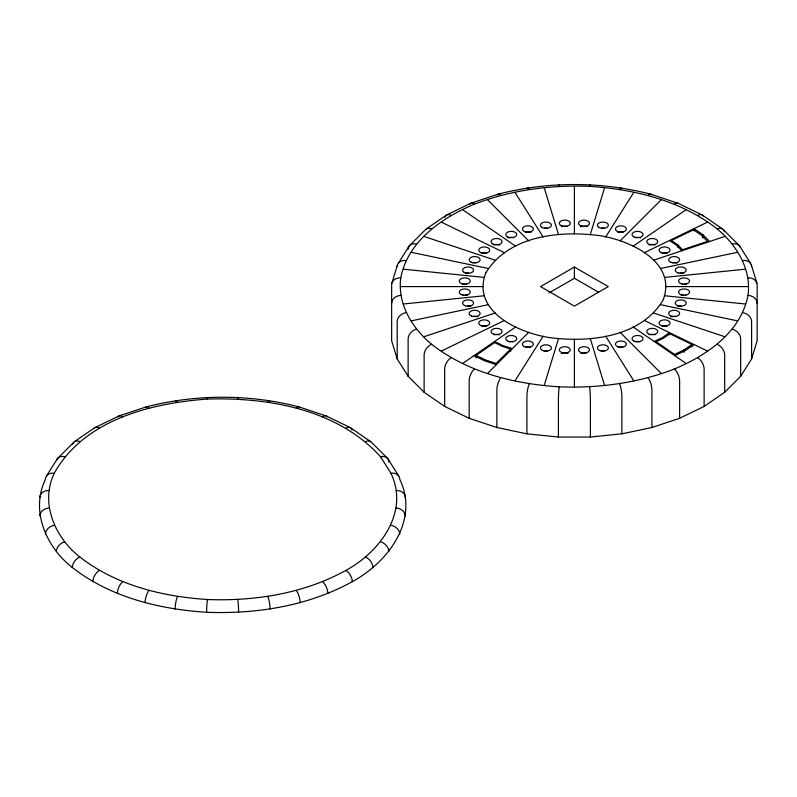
<?xml version="1.0" encoding="UTF-8"?>
<svg xmlns="http://www.w3.org/2000/svg" width="797" height="797" viewBox="0 0 797 797"><rect width="100%" height="100%" fill="white"/><g stroke="black" fill="none" stroke-linecap="round" stroke-linejoin="round"><path stroke-width="1.2" d="M684.045 352.344L684.045 349.893L691.935 344.443L669.809 333.724L663.642 338.117L656.041 341.674L674.611 354.446L684.045 349.893M380.548 456.761L390.938 473.239A9.175 7.233 -24.9 0 1 399.805 479.356C419.521 520.66 387.85 562.403 352.324 581.661C308.07 606.059 256.654 614.168 206.612 612.285C159.131 609.197 110.444 597.272 72.328 567.524C46.306 547.25 30.186 510.907 45.399 479.356A9.175 7.233 24.9 0 1 54.266 473.239C84.113 419.79 150.603 403.242 207.409 399.048C268.748 397.275 337.5 409.25 380.548 456.761A9.175 6.784 -38.9 0 1 388.866 462.011M390.938 473.239C409.678 512.471 379.581 552.132 345.838 570.433C303.796 593.606 254.95 601.317 207.409 599.513C162.309 596.584 116.043 585.257 79.839 556.993C55.123 537.746 39.81 503.206 54.266 473.239M391.955 282.925L397.504 264.773M400.781 277.814C407.944 240.933 441.966 217.79 474.434 204.162C511.016 189.985 550.508 184.824 589.591 186.349C634.691 189.287 680.957 200.605 717.161 228.878C736.617 245.058 751.531 269.207 748.014 295.358C740.851 332.239 706.829 355.382 674.362 369.011C637.779 383.188 598.288 388.358 559.205 386.824C514.105 383.895 467.849 372.568 431.635 344.304C412.179 328.125 397.265 303.966 400.781 277.814A9.175 7.462 8.6 0 0 391.646 284.848L391.646 340.757L397.195 358.939L408.134 376.284L424.124 392.273L444.676 406.42L469.174 418.286L496.87 427.511L526.917 433.827L558.408 437.035L590.388 437.035L621.879 433.827L651.926 427.511L679.622 418.286L704.12 406.42L724.672 392.273L740.662 376.284L751.601 358.939L757.15 340.757L757.15 284.848A9.175 7.462 -8.6 0 0 748.014 277.814M544.251 385.3L558.528 338.546M590.268 234.637L604.544 187.873M46.595 475.799L57.454 458.564L73.334 442.684M398.39 263.1L409.25 245.875L425.13 229.994A9.175 6.137 50.5 0 1 431.635 228.878M515.021 380.777L543.146 336.165M605.65 237.018L633.774 192.396M476.048 355.352L494.618 342.571L502 346.277L510.568 349.016L496.123 363.462L485.453 359.925L476.048 355.352L476.048 357.803M487.595 373.394L528.71 332.279M620.086 240.903L661.201 199.778M694.048 344.553L685.281 350.6L674.79 355.661M74.529 441.618L94.783 427.68L118.922 415.984L146.21 406.888M426.325 228.918L446.579 214.981L470.718 203.295L498.005 194.199M462.798 363.372L515.659 326.999M633.137 246.173L685.998 209.8M574.398 267.045L540.545 286.591L574.398 306.138L608.25 286.591L574.398 267.045L574.398 278.273L549.003 292.937M441.399 351.019L504.401 320.494M644.394 252.679L707.397 222.154M654.158 341.465L662.606 337.51L669.45 332.638L669.45 334.879M649.077 245.068L649.475 244.888A5.499 3.178 0 0 1 654.985 244.888M424.044 336.703L495.266 312.962M653.53 260.211L724.752 236.47M662.227 253.277L662.676 253.147A5.499 3.178 0 0 1 666.89 253.247M481.896 326.182L482.354 326.043A5.499 3.178 0 0 1 486.559 326.152M498.802 194C548.197 181.387 600.599 181.387 649.993 194M411.252 320.872L488.531 304.633M660.265 268.549L737.544 252.3M147.007 406.699C196.401 394.087 248.803 394.087 298.198 406.699M672.708 262.681L673.196 262.592A5.499 3.178 0 0 1 677.311 263.12M473.199 316.399L473.687 316.309A5.499 3.178 0 0 1 477.802 316.837M462.868 295.129L463.366 295.069M682.162 284.051L682.67 283.991M403.421 303.996L484.407 295.747M664.389 277.426L745.374 269.187M680.21 272.992L680.718 272.953A5.499 3.178 0 0 1 683.467 273.381M467.57 305.889L468.078 305.849A5.499 3.178 0 0 1 470.828 306.277M464.302 283.901L463.794 283.911A5.499 3.178 0 0 0 462.419 284.16M683.607 294.98L683.089 294.99A5.499 3.178 0 0 0 681.724 295.239M400.781 286.591L483.022 286.591M665.774 286.591L748.014 286.591M684.493 283.901L685.002 283.911A5.499 3.178 0 0 1 686.376 284.16M465.189 294.98L465.707 294.99A5.499 3.178 0 0 1 467.072 295.239M468.586 272.992L468.078 272.953A5.499 3.178 0 0 0 465.328 273.381M681.226 305.889L680.718 305.849A5.499 3.178 0 0 0 677.968 306.277M403.421 269.187L484.407 277.426M664.389 295.747L745.374 303.996M685.43 295.069L685.928 295.129M466.125 283.991L466.634 284.051M476.088 262.681L475.6 262.592A5.499 3.178 0 0 0 472.76 262.741M675.597 316.399L675.109 316.309A5.499 3.178 0 0 0 670.994 316.837M411.252 252.3L488.531 268.549M660.265 304.633L737.544 320.872M486.568 253.277L486.12 253.147A5.499 3.178 0 0 0 481.906 253.247M666.9 326.182L666.441 326.043A5.499 3.178 0 0 0 662.237 326.152M512.361 348.628L502.847 345.579L494.638 341.465M496.302 364.677L484.456 360.742L474.006 355.661M650.79 194.199L678.078 203.295L702.217 214.981L722.471 228.918M424.044 236.47L495.266 260.211M653.53 312.962L724.752 336.703M298.995 406.888L326.282 415.984L350.421 427.68L370.675 441.618M499.729 245.068L499.32 244.888A5.499 3.178 0 0 0 493.811 244.888M441.399 222.154L504.401 252.679M644.394 320.494L707.397 351.019M574.398 278.273L598.736 292.32M677.789 244.789L671.363 240.525L693.5 229.805L701.42 235.235L707.557 241.391L682.531 249.73L677.789 244.789L677.789 247.239M669.45 240.535L676.583 245.277L681.853 250.766M709.659 241.501L702.844 234.657L694.048 228.629L694.048 230.871M462.798 209.8L515.659 246.173M633.137 326.999L685.998 363.372M723.666 229.994L739.546 245.875L750.405 263.1M487.595 199.778L528.71 240.903M620.086 332.279L661.201 373.394M515.021 192.396L543.146 237.018M605.65 336.165L633.774 380.777M398.61 475.799L387.75 458.564L371.87 442.684A9.175 6.137 -50.5 0 0 365.365 441.568M751.292 264.773L756.841 282.925M544.251 187.873L558.528 234.637M590.268 338.546L604.544 385.3M751.601 358.939L751.601 321.49A9.175 7.233 24.9 0 0 742.734 312.633M740.662 376.284L740.662 338.835A9.175 6.784 38.9 0 0 732.343 329.111M724.672 392.273L724.672 354.824A9.175 6.137 50.5 0 0 717.161 344.304M704.12 406.42L704.12 368.971A9.175 5.3 60 0 0 697.634 357.733M702.844 234.657L702.844 238.034M691.935 344.443L691.935 346.894M679.622 418.286L679.622 380.836A9.175 4.294 68 0 0 674.362 369.011M651.926 427.511L651.926 390.072A9.175 3.168 74.9 0 0 648.051 377.778M621.879 433.827L621.879 396.378A9.175 1.943 81.2 0 0 619.508 383.775M590.388 437.035L590.388 399.586A9.175 0.658 87.1 0 0 589.591 386.824M574.398 186.349L574.398 233.83M574.398 339.343L574.398 386.824M558.408 437.035L558.408 399.586A9.175 0.658 -87.1 0 1 559.205 386.824M526.917 433.827L526.917 396.378A9.175 1.943 -81.2 0 1 529.288 383.775M510.568 349.016L510.568 351.467M496.87 427.511L496.87 390.072A9.175 3.168 -74.9 0 1 500.745 377.778M469.174 418.286L469.174 380.836A9.175 4.294 -68 0 1 474.434 369.011M444.676 406.42L444.676 368.971A9.175 5.3 -60 0 1 451.162 357.733M424.124 392.273L424.124 354.824A9.175 6.137 -50.5 0 1 431.635 344.304M408.134 376.284L408.134 338.835A9.175 6.784 -38.9 0 1 416.452 329.111M397.195 358.939L397.195 321.49A9.175 7.233 -24.9 0 1 406.062 312.633M206.722 398.221A9.175 0.658 87.1 0 1 207.409 399.048M175.44 401.409A9.175 1.943 81.2 0 1 177.492 402.096M296.255 408.094A9.175 3.168 -74.9 0 1 299.612 407.675M322.566 416.861A9.175 4.294 -68 0 1 327.119 416.851M345.838 428.138A9.175 5.3 -60 0 1 352.095 430.071M237.795 399.048A9.175 0.658 -87.1 0 1 238.482 398.221M267.712 402.096A9.175 1.943 -81.2 0 1 269.765 401.409M93.747 428.637A9.175 5.3 60 0 1 99.366 428.138M118.086 416.851A9.175 4.294 68 0 1 122.638 416.861M72.587 444.188A9.175 6.137 50.5 0 1 79.839 441.568M56.627 460.148A9.175 6.784 38.9 0 1 64.657 456.761M145.592 407.675A9.175 3.168 74.9 0 1 148.949 408.094M396.219 490.514A9.175 7.462 -8.6 0 1 405.354 497.537M396.219 508.048A9.175 7.462 8.6 0 1 405.354 515.998M92.88 581.661A9.175 5.3 -60 0 1 99.366 570.433M117.378 593.526A9.175 4.294 -68 0 1 122.638 581.7M145.074 602.761A9.175 3.168 -74.9 0 1 148.949 590.477M72.328 567.524A9.175 6.137 -50.5 0 1 79.839 556.993M39.85 497.537A9.175 7.462 8.6 0 1 48.986 490.514M39.85 515.998A9.175 7.462 -8.6 0 1 48.986 508.048M45.399 534.179A9.175 7.233 -24.9 0 1 54.266 525.323M56.338 551.534A9.175 6.784 -38.9 0 1 64.657 541.801M345.838 570.433A9.175 5.3 60 0 1 352.324 581.661M365.365 556.993A9.175 6.137 50.5 0 1 372.876 567.524M380.548 541.801A9.175 6.784 38.9 0 1 388.866 551.534M390.938 525.323A9.175 7.233 24.9 0 1 399.805 534.179M175.121 609.077A9.175 1.943 -81.2 0 1 177.492 596.475M296.255 590.477A9.175 3.168 74.9 0 1 300.13 602.761M322.566 581.7A9.175 4.294 68 0 1 327.826 593.526M206.612 612.285A9.175 0.658 -87.1 0 1 207.409 599.513M237.795 599.513A9.175 0.658 87.1 0 1 238.592 612.285M267.712 596.475A9.175 1.943 81.2 0 1 270.083 609.077M697.634 215.439A9.175 5.3 -60 0 1 703.253 215.937M717.161 228.878A9.175 6.137 -50.5 0 1 724.413 231.489M748.014 295.358A9.175 7.462 8.6 0 1 757.15 303.308M732.343 244.061A9.175 6.784 -38.9 0 1 740.373 247.459M674.362 204.162A9.175 4.294 -68 0 1 678.078 203.295M742.734 260.549A9.175 7.233 -24.9 0 1 751.601 266.666M619.508 189.397A9.175 1.943 -81.2 0 1 621.56 188.71M589.591 186.349A9.175 0.658 -87.1 0 1 590.278 185.532M648.051 195.395A9.175 3.168 -74.9 0 1 651.408 194.986M558.518 185.532A9.175 0.658 87.1 0 1 559.205 186.349M497.388 194.986A9.175 3.168 74.9 0 1 500.745 195.395M527.235 188.71A9.175 1.943 81.2 0 1 529.288 189.397M469.881 204.152A9.175 4.294 68 0 1 474.434 204.162M444.905 217.372A9.175 5.3 60 0 1 451.162 215.439M391.646 303.308A9.175 7.462 -8.6 0 1 400.781 295.358M397.195 266.666A9.175 7.233 24.9 0 1 406.062 260.549M408.134 249.312A9.175 6.784 38.9 0 1 416.452 244.061M649.475 334.76A5.499 3.178 0 0 1 654.985 334.76M508.934 341.754A5.499 3.178 0 0 1 513.148 341.644M561.267 353.45A5.499 3.178 0 0 1 567.962 353.28M635.647 341.644A5.499 3.178 0 0 1 639.861 341.754M618.592 347.293A5.499 3.178 0 0 1 622.796 347.183M601.466 350.889A5.499 3.178 0 0 1 604.315 350.889M580.834 353.28A5.499 3.178 0 0 1 586.313 353.001M544.49 350.889A5.499 3.178 0 0 1 547.33 350.889M526 347.183A5.499 3.178 0 0 1 530.204 347.293M493.811 334.76A5.499 3.178 0 0 1 499.32 334.76M508.107 237.924A5.499 3.178 0 0 1 513.587 237.645M525.552 232.106A5.499 3.178 0 0 1 531.041 232.385M544.49 228.131A5.499 3.178 0 0 1 547.33 228.131M561.646 226.667A5.499 3.178 0 0 1 567.135 226.398M580.455 226.836A5.499 3.178 0 0 1 587.15 226.667M601.466 228.131A5.499 3.178 0 0 1 604.315 228.131M617.755 232.385A5.499 3.178 0 0 1 623.244 232.106M635.209 237.645A5.499 3.178 0 0 1 640.688 237.924M485.801 272.883C470.748 311.637 520.272 333.624 550.657 337.739C589.999 342.63 640.409 337.3 662.994 300.29C678.048 261.536 628.534 239.558 598.139 235.434C558.797 230.542 508.396 235.872 485.801 272.883M648.34 333.774A5.499 3.178 0 0 0 657.545 332.349A5.499 3.178 0 0 0 650.8 328.454A5.499 3.178 0 0 0 648.34 333.774M508.107 341.246A5.499 3.178 0 0 0 516.745 338.924A5.499 3.178 0 0 0 508.934 335.766A5.499 3.178 0 0 0 508.107 341.246M661.022 252.569A5.499 3.178 0 0 0 669.978 250.686A5.499 3.178 0 0 0 662.676 247.15A5.499 3.178 0 0 0 661.022 252.569M680.508 283.483A5.499 3.178 0 0 0 689.465 281.6A5.499 3.178 0 0 0 682.162 278.063A5.499 3.178 0 0 0 680.508 283.483M561.646 352.493A5.499 3.178 0 0 0 570.283 350.172A5.499 3.178 0 0 0 562.483 347.014A5.499 3.178 0 0 0 561.646 352.493M649.475 244.4A5.499 3.178 0 0 0 657.734 241.65A5.499 3.178 0 0 0 649.475 238.901A5.499 3.178 0 0 0 649.475 244.4M670.994 262.333A5.499 3.178 0 0 0 679.642 260.011A5.499 3.178 0 0 0 671.831 256.853A5.499 3.178 0 0 0 670.994 262.333M677.968 272.893A5.499 3.178 0 0 0 686.217 270.143A5.499 3.178 0 0 0 677.968 267.384A5.499 3.178 0 0 0 677.968 272.893M680.897 294.731A5.499 3.178 0 0 0 689.535 292.399A5.499 3.178 0 0 0 681.724 289.251A5.499 3.178 0 0 0 680.897 294.731M677.968 305.789A5.499 3.178 0 0 0 686.217 303.039A5.499 3.178 0 0 0 677.968 300.28A5.499 3.178 0 0 0 677.968 305.789M670.616 315.881A5.499 3.178 0 0 0 679.572 313.998A5.499 3.178 0 0 0 672.269 310.461A5.499 3.178 0 0 0 670.616 315.881M661.41 325.644A5.499 3.178 0 0 0 670.048 323.313A5.499 3.178 0 0 0 662.237 320.155A5.499 3.178 0 0 0 661.41 325.644M633.994 341.076A5.499 3.178 0 0 0 642.95 339.193A5.499 3.178 0 0 0 635.647 335.657A5.499 3.178 0 0 0 633.994 341.076M617.755 346.785A5.499 3.178 0 0 0 626.402 344.463A5.499 3.178 0 0 0 618.592 341.305A5.499 3.178 0 0 0 617.755 346.785M600.131 350.72A5.499 3.178 0 0 0 608.39 347.97A5.499 3.178 0 0 0 600.131 345.221A5.499 3.178 0 0 0 600.131 350.72M580.455 352.324A5.499 3.178 0 0 0 589.411 350.441A5.499 3.178 0 0 0 582.109 346.904A5.499 3.178 0 0 0 580.455 352.324M543.156 350.72A5.499 3.178 0 0 0 551.414 347.97A5.499 3.178 0 0 0 543.156 345.221A5.499 3.178 0 0 0 543.156 350.72M524.346 346.615A5.499 3.178 0 0 0 533.303 344.732A5.499 3.178 0 0 0 526 341.196A5.499 3.178 0 0 0 524.346 346.615M493.811 334.272A5.499 3.178 0 0 0 502.07 331.522A5.499 3.178 0 0 0 493.811 328.772A5.499 3.178 0 0 0 493.811 334.272M480.701 325.475A5.499 3.178 0 0 0 489.657 323.592A5.499 3.178 0 0 0 482.354 320.055A5.499 3.178 0 0 0 480.701 325.475M471.485 316.05A5.499 3.178 0 0 0 480.123 313.719A5.499 3.178 0 0 0 472.312 310.561A5.499 3.178 0 0 0 471.485 316.05M465.328 305.789A5.499 3.178 0 0 0 473.587 303.039A5.499 3.178 0 0 0 465.328 300.28A5.499 3.178 0 0 0 465.328 305.789M461.214 294.561A5.499 3.178 0 0 0 470.17 292.678A5.499 3.178 0 0 0 462.868 289.142A5.499 3.178 0 0 0 461.214 294.561M461.593 283.652A5.499 3.178 0 0 0 470.23 281.321A5.499 3.178 0 0 0 462.419 278.173A5.499 3.178 0 0 0 461.593 283.652M464.183 272.385A5.499 3.178 0 0 0 473.398 270.96A5.499 3.178 0 0 0 466.653 267.075A5.499 3.178 0 0 0 464.183 272.385M471.107 262.163A5.499 3.178 0 0 0 480.063 260.28A5.499 3.178 0 0 0 472.76 256.744A5.499 3.178 0 0 0 471.107 262.163M481.079 252.739A5.499 3.178 0 0 0 489.717 250.417A5.499 3.178 0 0 0 481.906 247.259A5.499 3.178 0 0 0 481.079 252.739M492.676 243.902A5.499 3.178 0 0 0 501.881 242.477A5.499 3.178 0 0 0 495.146 238.582A5.499 3.178 0 0 0 492.676 243.902M507.729 236.968A5.499 3.178 0 0 0 516.685 235.085A5.499 3.178 0 0 0 509.383 231.548A5.499 3.178 0 0 0 507.729 236.968M524.725 231.598A5.499 3.178 0 0 0 533.362 229.267A5.499 3.178 0 0 0 525.552 226.109A5.499 3.178 0 0 0 524.725 231.598M542.02 227.454A5.499 3.178 0 0 0 551.225 226.029A5.499 3.178 0 0 0 544.49 222.134A5.499 3.178 0 0 0 542.02 227.454M561.267 225.71A5.499 3.178 0 0 0 570.224 223.837A5.499 3.178 0 0 0 562.921 220.291A5.499 3.178 0 0 0 561.267 225.71M580.834 225.88A5.499 3.178 0 0 0 589.471 223.559A5.499 3.178 0 0 0 581.671 220.4A5.499 3.178 0 0 0 580.834 225.88M598.995 227.454A5.499 3.178 0 0 0 608.201 226.029A5.499 3.178 0 0 0 601.466 222.134A5.499 3.178 0 0 0 598.995 227.454M617.376 231.429A5.499 3.178 0 0 0 626.332 229.546A5.499 3.178 0 0 0 619.03 226.009A5.499 3.178 0 0 0 617.376 231.429M634.372 237.137A5.499 3.178 0 0 0 643.01 234.806A5.499 3.178 0 0 0 635.209 231.648A5.499 3.178 0 0 0 634.372 237.137"/></g></svg>
